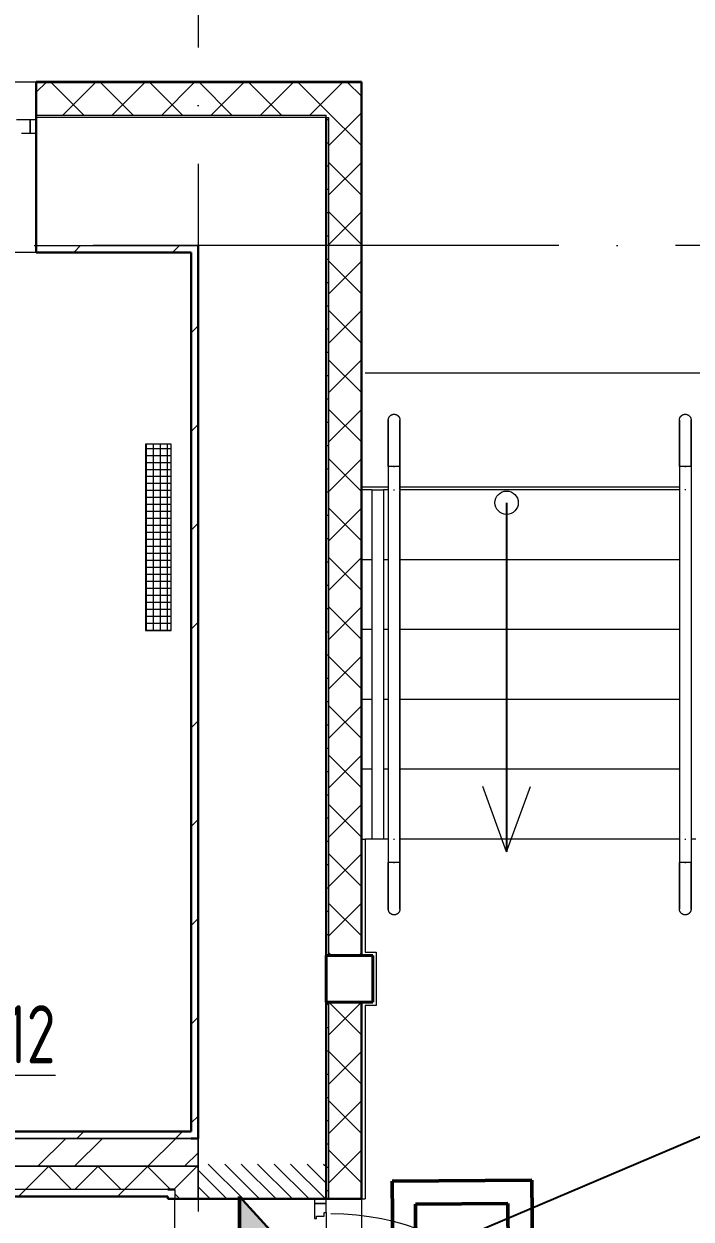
# Model space of a CAD drawing. Header units: millimetres. Extents: x -325553 to 627452, y -28539 to 738858.
# Drawn here: x -4863 to -1998, y 192933 to 198066 of the extents above; entities that cross this region are included whole.
import ezdxf

# ---------------------------------------------------------------- set-up
doc = ezdxf.new("R2010")
doc.units = ezdxf.units.MM
doc.set_wipeout_variables(frame=1)
for name, pattern in [('ADSK_Линия сетки', [25, 20, -2.5, 0, -2.5]), ('ADSK_Сверху', [450, 300, -150]), ('ADSK_Штриховая_ш2 п1_5', [4.5, 3, -1.5])]:
    doc.linetypes.add(name, pattern=pattern)
doc.layers.add('000_доп.МДУ', color=7, linetype='Continuous')
doc.layers.add('Узлы', color=7, linetype='Continuous')
for name, color, linetype, lineweight in [('_ Окна', 7, 'Continuous', 9), ('Аннотация', 7, 'Continuous', 18), ('Двери', 252, 'Continuous', 9), ('Лестницы', 252, 'Continuous', 9), ('Линии', 7, 'Continuous', 9), ('Марки помещений', 252, 'Continuous', 20), ('Несущие колонны', 252, 'Continuous', 18), ('Оборудование', 8, 'Continuous', 18), ('Ограждение', 252, 'Continuous', 9), ('Оси', 252, 'Continuous', 9), ('Перекрытие', 252, 'Continuous', 18), ('СКУД', 1, 'Continuous', 30), ('Стены внутренние', 7, 'Continuous', 18), ('Стены наружные', 7, 'Continuous', 18), ('Стены штриховка', 7, 'Continuous', 9)]:
    doc.layers.add(name, color=color, linetype=linetype, lineweight=lineweight)
doc.layers.add('Двери открывание', color=7, linetype='Continuous', lineweight=9, true_color=0xc0c0c0)
doc.styles.add('GOST Common_3', font='', dxfattribs={"height": 3.5})
doc.styles.get('GOST Common_3').set_extended_font_data('GOST 2.304 type A')

# ---------------------------------------------------------------- blocks, each defined once
blk = doc.blocks.new('1 этаж')
at = {"layer": 'Двери', "lineweight": 18, "true_color": 0x636466}
h = blk.add_hatch(dxfattribs=at)
h.set_pattern_fill('FP_2', color=251, angle=-90, style=0, pattern_type=2)
h.set_pattern_definition([(315, (-4580.8, 22276.27), (35.3553, 35.3553), [])])
h.paths.add_polyline_path([(-4855.8, 21391.3), (-4305.8, 21391.3), (-4305.8, 21541.3), (-4855.8, 21541.3)])
h.paths.add_polyline_path([(-4855.8, 22761.3), (-4305.8, 22761.3), (-4305.8, 22911.3), (-4855.8, 22911.3)])
at = {"layer": 'Оборудование', "lineweight": 9, "true_color": 0x636466}
h = blk.add_hatch(dxfattribs=at)
h.set_pattern_fill('FP_38', color=251, angle=90, style=0, pattern_type=2)
h.set_pattern_definition([(270, (-5026.697, 25602.598), (30, 3e-15), []), (2e-15, (-5026.697, 25602.598), (-8e-15, 30), [])])
h.paths.add_polyline_path([(-5058.1, 25202.6), (-4971.7, 25202.6), (-4971.7, 26002.6), (-5081.7, 26002.6), (-5081.7, 25202.6)])
at = {"layer": '_ Окна', "color": 251, "lineweight": 18, "true_color": 0x636466}
for p, q in [((-5575.8, 27396.3), (-5635.2, 27396.3)), ((-5575.8, 27338.3), (-5575.8, 27396.3)), ((-5613.8, 27338.3), (-5575.8, 27338.3))]:
    blk.add_line(p, q, dxfattribs=at)
at = {"layer": '_ Окна', "color": 251, "true_color": 0x636466}
for p, q in [((-5550.8, 27396.3), (-5575.8, 27396.3)), ((-5575.8, 27396.3), (-5575.8, 27338.3)), ((-5575.8, 27338.3), (-5550.8, 27338.3))]:
    blk.add_line(p, q, dxfattribs=at)
at = {"layer": 'Аннотация', "color": 251, "lineweight": 20, "true_color": 0x636466}
for q in [(-3633.4, 24533.2), (-3428.2, 24533.2)]:
    blk.add_line((-3530.8, 24251.3), q, dxfattribs=at)
blk.add_circle((-3530.8, 25751.3), 50, dxfattribs=at)
at = {"layer": 'Двери', "color": 251, "linetype": 'ADSK_Штриховая_ш2 п1_5', "true_color": 0x636466}
for p, q in [((-4855.8, 22911.3), (-4855.8, 22761.3)), ((-4305.8, 22761.3), (-4305.8, 22911.3)), ((-4855.8, 22761.3), (-4305.8, 22761.3))]:
    blk.add_line(p, q, dxfattribs=at)
at = {"layer": 'Двери', "color": 251, "true_color": 0x636466}
for p, q in [((-4305.8, 22761.3), (-4355.8, 22761.3)), ((-4355.8, 22761.3), (-4355.8, 22741.3)), ((-4355.8, 22741.3), (-4305.8, 22741.3)), ((-4305.8, 22741.3), (-4355.8, 22741.3)), ((-4355.8, 22741.3), (-4355.8, 22677.3)), ((-4305.8, 22741.3), (-4305.8, 22761.3)), ((-4305.8, 22702.3), (-4305.8, 22741.3)), ((-4314.8, 22687.3), (-4314.8, 22702.3)), ((-4314.8, 22702.3), (-4305.8, 22702.3)), ((-4355.8, 22677.3), (-4346.8, 22677.3)), ((-4346.8, 22677.3), (-4346.8, 22687.3)), ((-4346.8, 22687.3), (-4314.8, 22687.3))]:
    blk.add_line(p, q, dxfattribs=at)
at = {"layer": 'Двери открывание', "color": 251, "true_color": 0x636466}
blk.add_arc((-4285.8, 21605.3), 1092, 1.0494, 90, dxfattribs=at)
at = {"layer": 'Лестницы', "color": 251, "true_color": 0x636466}
for p, q in [((-4108.8, 25506.3), (-4153.8, 25506.3)), ((-4108.8, 25506.3), (-4153.8, 25506.3)), ((-4038.8, 25506.3), (-4058.8, 25506.3)), ((-4038.8, 25506.3), (-4058.8, 25506.3)), ((-2788.8, 25506.3), (-3988.8, 25506.3)), ((-2788.8, 25506.3), (-3988.8, 25506.3)), ((-4108.8, 25206.3), (-4153.8, 25206.3)), ((-4108.8, 25206.3), (-4153.8, 25206.3)), ((-4038.8, 25206.3), (-4058.8, 25206.3)), ((-4038.8, 25206.3), (-4058.8, 25206.3)), ((-2788.8, 25206.3), (-3988.8, 25206.3)), ((-2788.8, 25206.3), (-3988.8, 25206.3)), ((-4108.8, 24906.3), (-4153.8, 24906.3)), ((-4108.8, 24906.3), (-4153.8, 24906.3)), ((-4038.8, 24906.3), (-4058.8, 24906.3)), ((-4038.8, 24906.3), (-4058.8, 24906.3)), ((-2788.8, 24906.3), (-3988.8, 24906.3)), ((-2788.8, 24906.3), (-3988.8, 24906.3)), ((-4108.8, 24606.3), (-4153.8, 24606.3)), ((-4108.8, 24606.3), (-4153.8, 24606.3)), ((-4038.8, 24606.3), (-4058.8, 24606.3)), ((-4038.8, 24606.3), (-4058.8, 24606.3)), ((-2788.8, 24606.3), (-3988.8, 24606.3)), ((-2788.8, 24606.3), (-3988.8, 24606.3)), ((-4108.8, 24306.3), (-4138.8, 24306.3)), ((-4038.8, 24306.3), (-4058.8, 24306.3)), ((-2788.8, 24306.3), (-3988.8, 24306.3))]:
    blk.add_line(p, q, dxfattribs=at)
at = {"layer": 'Линии', "color": 251, "linetype": 'ADSK_Сверху', "ltscale": 100, "true_color": 0x636466}
blk.add_line((-2273.8, 26307), (-4138.8, 26307), dxfattribs=at)
at = {"layer": 'Несущие колонны', "color": 251, "lineweight": 40, "true_color": 0x636466}
for p, q in [((-4105.8, 23806.3), (-4305.8, 23806.3)), ((-4305.8, 23806.3), (-4305.8, 23606.3)), ((-4305.8, 23806.3), (-4105.8, 23806.3)), ((-4305.8, 23606.3), (-4305.8, 23806.3)), ((-4105.8, 23606.3), (-4105.8, 23806.3)), ((-4105.8, 23806.3), (-4105.8, 23606.3)), ((-4305.8, 23606.3), (-4105.8, 23606.3)), ((-4105.8, 23606.3), (-4305.8, 23606.3))]:
    blk.add_line(p, q, dxfattribs=at)
at = {"layer": 'Оборудование', "color": 251, "true_color": 0x636466}
for p, q in [((-5081.7, 26002.6), (-5081.7, 25202.6)), ((-4971.7, 26002.6), (-5081.7, 26002.6)), ((-4971.7, 25202.6), (-4971.7, 26002.6)), ((-5081.7, 25202.6), (-4971.7, 25202.6))]:
    blk.add_line(p, q, dxfattribs=at)
at = {"layer": 'Ограждение', "color": 251, "true_color": 0x636466}
for p, q in [((-4038.8, 25906.3), (-4038.8, 25805.7)), ((-3988.8, 25906.3), (-4038.8, 25906.3)), ((-4038.8, 25906.3), (-4038.8, 25806.3)), ((-4011.5, 25906.3), (-4016.1, 25906.3)), ((-4016.1, 25906.3), (-4013.8, 25906.3)), ((-4013.8, 25906.3), (-4011.5, 25906.3)), ((-3988.8, 25805.7), (-3988.8, 25906.3)), ((-3988.8, 25906.3), (-3988.8, 25806.3)), ((-2788.8, 25906.3), (-2788.8, 25805.7)), ((-2738.8, 25906.3), (-2788.8, 25906.3)), ((-2788.8, 25906.3), (-2788.8, 25806.3)), ((-2761.5, 25906.3), (-2766.1, 25906.3)), ((-2766.1, 25906.3), (-2763.8, 25906.3)), ((-2763.8, 25906.3), (-2761.5, 25906.3)), ((-2738.8, 25906.3), (-2738.8, 25806.3)), ((-4108.8, 25806.3), (-4058.8, 25806.3)), ((-4108.8, 25806.3), (-4108.8, 24306.3)), ((-4058.8, 25806.3), (-4058.8, 24306.3)), ((-4038.8, 25806.3), (-4038.8, 24306.3)), ((-4038.8, 25800.4), (-4038.8, 24300.4)), ((-3988.8, 25806.3), (-3988.8, 24306.3)), ((-3988.8, 24300.4), (-3988.8, 25800.4)), ((-2788.8, 25806.3), (-2788.8, 24306.3)), ((-2788.8, 25800.4), (-2788.8, 24300.4)), ((-2738.8, 25806.3), (-2738.8, 24306.3)), ((-4058.8, 24306.3), (-4108.8, 24306.3)), ((-4038.8, 24306.3), (-4038.8, 24206.3)), ((-4038.8, 24300.4), (-4038.8, 24206.3)), ((-3988.8, 24306.3), (-3988.8, 24206.3)), ((-3988.8, 24206.3), (-3988.8, 24300.4)), ((-2788.8, 24306.3), (-2788.8, 24206.3)), ((-2788.8, 24300.4), (-2788.8, 24206.3)), ((-2738.8, 24306.3), (-2738.8, 24206.3)), ((-3988.8, 24206.3), (-4038.8, 24206.3)), ((-4016.1, 24206.3), (-4011.5, 24206.3)), ((-4013.8, 24206.3), (-4016.1, 24206.3)), ((-4011.5, 24206.3), (-4013.8, 24206.3)), ((-2738.8, 24206.3), (-2788.8, 24206.3)), ((-2766.1, 24206.3), (-2761.5, 24206.3)), ((-2763.8, 24206.3), (-2766.1, 24206.3)), ((-2761.5, 24206.3), (-2763.8, 24206.3))]:
    blk.add_line(p, q, dxfattribs=at)
at = {"layer": 'Ограждение', "color": 251, "true_color": 0x636466, "flags": 128}
for points in [[(-4038.8, 26106.3), (-4038.8, 26107.3), (-4038.7, 26108.3), (-4038.6, 26109.3), (-4038.5, 26110.3), (-4038.3, 26111.2), (-4038.1, 26112.2), (-4037.8, 26113.2), (-4037.5, 26114.1), (-4037.2, 26115.1), (-4036.8, 26116), (-4036.4, 26116.9), (-4036, 26117.8), (-4035.5, 26118.7), (-4035, 26119.5), (-4034.4, 26120.4), (-4033.9, 26121.2), (-4033.2, 26122), (-4032.6, 26122.8), (-4031.9, 26123.5), (-4031.2, 26124.2), (-4030.5, 26124.9), (-4029.7, 26125.5), (-4028.9, 26126.2), (-4028.1, 26126.7), (-4027.3, 26127.3), (-4026.5, 26127.8), (-4025.6, 26128.3), (-4024.7, 26128.8), (-4023.8, 26129.2), (-4022.9, 26129.6), (-4021.9, 26129.9), (-4021, 26130.2), (-4020, 26130.5), (-4019, 26130.7), (-4018.1, 26130.9), (-4017.1, 26131.1), (-4016.1, 26131.2), (-4015.1, 26131.2), (-4014.1, 26131.3), (-4013.8, 26131.3)], [(-4013.8, 26131.3), (-4012.8, 26131.2), (-4011.8, 26131.2), (-4010.8, 26131.1), (-4009.8, 26130.9), (-4008.8, 26130.8), (-4007.9, 26130.6), (-4006.9, 26130.3), (-4005.9, 26130), (-4005, 26129.7), (-4004.1, 26129.3), (-4003.2, 26128.9), (-4002.3, 26128.4), (-4001.4, 26128), (-4000.5, 26127.5), (-3999.7, 26126.9), (-3998.9, 26126.3), (-3998.1, 26125.7), (-3997.3, 26125.1), (-3996.6, 26124.4), (-3995.9, 26123.7), (-3995.2, 26123), (-3994.5, 26122.2), (-3993.9, 26121.4), (-3993.3, 26120.6), (-3992.8, 26119.8), (-3992.2, 26118.9), (-3991.8, 26118.1), (-3991.3, 26117.2), (-3990.9, 26116.3), (-3990.5, 26115.3), (-3990.2, 26114.4), (-3989.9, 26113.4), (-3989.6, 26112.5), (-3989.4, 26111.5), (-3989.2, 26110.5), (-3989, 26109.5), (-3988.9, 26108.5), (-3988.8, 26107.5), (-3988.8, 26106.5), (-3988.8, 26106.3)], [(-2788.8, 26106.3), (-2788.8, 26107.3), (-2788.7, 26108.3), (-2788.6, 26109.3), (-2788.5, 26110.3), (-2788.3, 26111.2), (-2788.1, 26112.2), (-2787.8, 26113.2), (-2787.5, 26114.1), (-2787.2, 26115.1), (-2786.8, 26116), (-2786.4, 26116.9), (-2786, 26117.8), (-2785.5, 26118.7), (-2785, 26119.5), (-2784.4, 26120.4), (-2783.9, 26121.2), (-2783.2, 26122), (-2782.6, 26122.8), (-2781.9, 26123.5), (-2781.2, 26124.2), (-2780.5, 26124.9), (-2779.7, 26125.5), (-2778.9, 26126.2), (-2778.1, 26126.7), (-2777.3, 26127.3), (-2776.5, 26127.8), (-2775.6, 26128.3), (-2774.7, 26128.8), (-2773.8, 26129.2), (-2772.9, 26129.6), (-2771.9, 26129.9), (-2771, 26130.2), (-2770, 26130.5), (-2769, 26130.7), (-2768.1, 26130.9), (-2767.1, 26131.1), (-2766.1, 26131.2), (-2765.1, 26131.2), (-2764.1, 26131.3), (-2763.8, 26131.3)], [(-2763.8, 26131.3), (-2762.8, 26131.2), (-2761.8, 26131.2), (-2760.8, 26131.1), (-2759.8, 26130.9), (-2758.8, 26130.8), (-2757.9, 26130.6), (-2756.9, 26130.3), (-2755.9, 26130), (-2755, 26129.7), (-2754.1, 26129.3), (-2753.2, 26128.9), (-2752.3, 26128.4), (-2751.4, 26128), (-2750.5, 26127.5), (-2749.7, 26126.9), (-2748.9, 26126.3), (-2748.1, 26125.7), (-2747.3, 26125.1), (-2746.6, 26124.4), (-2745.9, 26123.7), (-2745.2, 26123), (-2744.5, 26122.2), (-2743.9, 26121.4), (-2743.3, 26120.6), (-2742.8, 26119.8), (-2742.2, 26118.9), (-2741.8, 26118.1), (-2741.3, 26117.2), (-2740.9, 26116.3), (-2740.5, 26115.3), (-2740.2, 26114.4), (-2739.9, 26113.4), (-2739.6, 26112.5), (-2739.4, 26111.5), (-2739.2, 26110.5), (-2739, 26109.5), (-2738.9, 26108.5), (-2738.8, 26107.5), (-2738.8, 26106.5), (-2738.8, 26106.3)], [(-4038.8, 25906.3), (-4038.8, 25914.3), (-4038.8, 25922.3), (-4038.8, 25930.2), (-4038.8, 25938.1), (-4038.8, 25946), (-4038.8, 25953.8), (-4038.8, 25961.5), (-4038.8, 25969.2), (-4038.8, 25976.7), (-4038.8, 25984.2), (-4038.8, 25991.5), (-4038.8, 25998.6), (-4038.8, 26005.6), (-4038.8, 26012.5), (-4038.8, 26019.2), (-4038.8, 26025.7), (-4038.8, 26032), (-4038.8, 26038.1), (-4038.8, 26044.1), (-4038.8, 26049.7), (-4038.8, 26055.2), (-4038.8, 26060.4), (-4038.8, 26065.4), (-4038.8, 26070.1), (-4038.8, 26074.6), (-4038.8, 26078.7), (-4038.8, 26082.7), (-4038.8, 26086.3), (-4038.8, 26089.6), (-4038.8, 26092.7), (-4038.8, 26095.4), (-4038.8, 26097.9), (-4038.8, 26100), (-4038.8, 26101.8), (-4038.8, 26103.4), (-4038.8, 26104.6), (-4038.8, 26105.4), (-4038.8, 26106), (-4038.8, 26106.3), (-4038.8, 26106.3)], [(-4038.8, 26106.3), (-4038.8, 26106.1), (-4038.8, 26105.6), (-4038.8, 26104.8), (-4038.8, 26103.7), (-4038.8, 26102.3), (-4038.8, 26100.5), (-4038.8, 26098.5), (-4038.8, 26096.1), (-4038.8, 26093.4), (-4038.8, 26090.5), (-4038.8, 26087.2), (-4038.8, 26083.7), (-4038.8, 26079.8), (-4038.8, 26075.7), (-4038.8, 26071.3), (-4038.8, 26066.7), (-4038.8, 26061.8), (-4038.8, 26056.6), (-4038.8, 26051.2), (-4038.8, 26045.6), (-4038.8, 26039.8), (-4038.8, 26033.7), (-4038.8, 26027.4), (-4038.8, 26021), (-4038.8, 26014.3), (-4038.8, 26007.5), (-4038.8, 26000.5), (-4038.8, 25993.4), (-4038.8, 25986.1), (-4038.8, 25978.7), (-4038.8, 25971.2), (-4038.8, 25963.6), (-4038.8, 25955.9), (-4038.8, 25948.1), (-4038.8, 25940.3), (-4038.8, 25932.4), (-4038.8, 25924.4), (-4038.8, 25916.4), (-4038.8, 25908.4), (-4038.8, 25906.3)], [(-3988.8, 25906.3), (-3988.8, 25914.3), (-3988.8, 25922.3), (-3988.8, 25930.2), (-3988.8, 25938.1), (-3988.8, 25946), (-3988.8, 25953.8), (-3988.8, 25961.5), (-3988.8, 25969.2), (-3988.8, 25976.7), (-3988.8, 25984.2), (-3988.8, 25991.5), (-3988.8, 25998.6), (-3988.8, 26005.6), (-3988.8, 26012.5), (-3988.8, 26019.2), (-3988.8, 26025.7), (-3988.8, 26032), (-3988.8, 26038.1), (-3988.8, 26044.1), (-3988.8, 26049.7), (-3988.8, 26055.2), (-3988.8, 26060.4), (-3988.8, 26065.4), (-3988.8, 26070.1), (-3988.8, 26074.6), (-3988.8, 26078.7), (-3988.8, 26082.7), (-3988.8, 26086.3), (-3988.8, 26089.6), (-3988.8, 26092.7), (-3988.8, 26095.4), (-3988.8, 26097.9), (-3988.8, 26100), (-3988.8, 26101.8), (-3988.8, 26103.4), (-3988.8, 26104.6), (-3988.8, 26105.4), (-3988.8, 26106), (-3988.8, 26106.3), (-3988.8, 26106.3)], [(-3988.8, 26106.3), (-3988.8, 26106.1), (-3988.8, 26105.6), (-3988.8, 26104.8), (-3988.8, 26103.7), (-3988.8, 26102.3), (-3988.8, 26100.5), (-3988.8, 26098.5), (-3988.8, 26096.1), (-3988.8, 26093.4), (-3988.8, 26090.5), (-3988.8, 26087.2), (-3988.8, 26083.7), (-3988.8, 26079.8), (-3988.8, 26075.7), (-3988.8, 26071.3), (-3988.8, 26066.7), (-3988.8, 26061.8), (-3988.8, 26056.6), (-3988.8, 26051.2), (-3988.8, 26045.6), (-3988.8, 26039.8), (-3988.8, 26033.7), (-3988.8, 26027.4), (-3988.8, 26021), (-3988.8, 26014.3), (-3988.8, 26007.5), (-3988.8, 26000.5), (-3988.8, 25993.4), (-3988.8, 25986.1), (-3988.8, 25978.7), (-3988.8, 25971.2), (-3988.8, 25963.6), (-3988.8, 25955.9), (-3988.8, 25948.1), (-3988.8, 25940.3), (-3988.8, 25932.4), (-3988.8, 25924.4), (-3988.8, 25916.4), (-3988.8, 25908.4), (-3988.8, 25906.3)], [(-2788.8, 25906.3), (-2788.8, 25914.3), (-2788.8, 25922.3), (-2788.8, 25930.2), (-2788.8, 25938.1), (-2788.8, 25946), (-2788.8, 25953.8), (-2788.8, 25961.5), (-2788.8, 25969.2), (-2788.8, 25976.7), (-2788.8, 25984.2), (-2788.8, 25991.5), (-2788.8, 25998.6), (-2788.8, 26005.6), (-2788.8, 26012.5), (-2788.8, 26019.2), (-2788.8, 26025.7), (-2788.8, 26032), (-2788.8, 26038.1), (-2788.8, 26044.1), (-2788.8, 26049.7), (-2788.8, 26055.2), (-2788.8, 26060.4), (-2788.8, 26065.4), (-2788.8, 26070.1), (-2788.8, 26074.6), (-2788.8, 26078.7), (-2788.8, 26082.7), (-2788.8, 26086.3), (-2788.8, 26089.6), (-2788.8, 26092.7), (-2788.8, 26095.4), (-2788.8, 26097.9), (-2788.8, 26100), (-2788.8, 26101.8), (-2788.8, 26103.4), (-2788.8, 26104.6), (-2788.8, 26105.4), (-2788.8, 26106), (-2788.8, 26106.3), (-2788.8, 26106.3)], [(-2788.8, 26106.3), (-2788.8, 26106.1), (-2788.8, 26105.6), (-2788.8, 26104.8), (-2788.8, 26103.7), (-2788.8, 26102.3), (-2788.8, 26100.5), (-2788.8, 26098.5), (-2788.8, 26096.1), (-2788.8, 26093.4), (-2788.8, 26090.5), (-2788.8, 26087.2), (-2788.8, 26083.7), (-2788.8, 26079.8), (-2788.8, 26075.7), (-2788.8, 26071.3), (-2788.8, 26066.7), (-2788.8, 26061.8), (-2788.8, 26056.6), (-2788.8, 26051.2), (-2788.8, 26045.6), (-2788.8, 26039.8), (-2788.8, 26033.7), (-2788.8, 26027.4), (-2788.8, 26021), (-2788.8, 26014.3), (-2788.8, 26007.5), (-2788.8, 26000.5), (-2788.8, 25993.4), (-2788.8, 25986.1), (-2788.8, 25978.7), (-2788.8, 25971.2), (-2788.8, 25963.6), (-2788.8, 25955.9), (-2788.8, 25948.1), (-2788.8, 25940.3), (-2788.8, 25932.4), (-2788.8, 25924.4), (-2788.8, 25916.4), (-2788.8, 25908.4), (-2788.8, 25906.3)], [(-2738.8, 25906.3), (-2738.8, 25914.3), (-2738.8, 25922.3), (-2738.8, 25930.2), (-2738.8, 25938.1), (-2738.8, 25946), (-2738.8, 25953.8), (-2738.8, 25961.5), (-2738.8, 25969.2), (-2738.8, 25976.7), (-2738.8, 25984.2), (-2738.8, 25991.5), (-2738.8, 25998.6), (-2738.8, 26005.6), (-2738.8, 26012.5), (-2738.8, 26019.2), (-2738.8, 26025.7), (-2738.8, 26032), (-2738.8, 26038.1), (-2738.8, 26044.1), (-2738.8, 26049.7), (-2738.8, 26055.2), (-2738.8, 26060.4), (-2738.8, 26065.4), (-2738.8, 26070.1), (-2738.8, 26074.6), (-2738.8, 26078.7), (-2738.8, 26082.7), (-2738.8, 26086.3), (-2738.8, 26089.6), (-2738.8, 26092.7), (-2738.8, 26095.4), (-2738.8, 26097.9), (-2738.8, 26100), (-2738.8, 26101.8), (-2738.8, 26103.4), (-2738.8, 26104.6), (-2738.8, 26105.4), (-2738.8, 26106), (-2738.8, 26106.3), (-2738.8, 26106.3)], [(-2738.8, 26106.3), (-2738.8, 26106.1), (-2738.8, 26105.6), (-2738.8, 26104.8), (-2738.8, 26103.7), (-2738.8, 26102.3), (-2738.8, 26100.5), (-2738.8, 26098.5), (-2738.8, 26096.1), (-2738.8, 26093.4), (-2738.8, 26090.5), (-2738.8, 26087.2), (-2738.8, 26083.7), (-2738.8, 26079.8), (-2738.8, 26075.7), (-2738.8, 26071.3), (-2738.8, 26066.7), (-2738.8, 26061.8), (-2738.8, 26056.6), (-2738.8, 26051.2), (-2738.8, 26045.6), (-2738.8, 26039.8), (-2738.8, 26033.7), (-2738.8, 26027.4), (-2738.8, 26021), (-2738.8, 26014.3), (-2738.8, 26007.5), (-2738.8, 26000.5), (-2738.8, 25993.4), (-2738.8, 25986.1), (-2738.8, 25978.7), (-2738.8, 25971.2), (-2738.8, 25963.6), (-2738.8, 25955.9), (-2738.8, 25948.1), (-2738.8, 25940.3), (-2738.8, 25932.4), (-2738.8, 25924.4), (-2738.8, 25916.4), (-2738.8, 25908.4), (-2738.8, 25906.3)], [(-4038.8, 24206.3), (-4038.8, 24198.3), (-4038.8, 24190.3), (-4038.8, 24182.3), (-4038.8, 24174.4), (-4038.8, 24166.5), (-4038.8, 24158.7), (-4038.8, 24151), (-4038.8, 24143.4), (-4038.8, 24135.8), (-4038.8, 24128.4), (-4038.8, 24121.1), (-4038.8, 24113.9), (-4038.8, 24106.9), (-4038.8, 24100), (-4038.8, 24093.3), (-4038.8, 24086.8), (-4038.8, 24080.5), (-4038.8, 24074.4), (-4038.8, 24068.5), (-4038.8, 24062.8), (-4038.8, 24057.3), (-4038.8, 24052.1), (-4038.8, 24047.1), (-4038.8, 24042.4), (-4038.8, 24038), (-4038.8, 24033.8), (-4038.8, 24029.9), (-4038.8, 24026.2), (-4038.8, 24022.9), (-4038.8, 24019.9), (-4038.8, 24017.1), (-4038.8, 24014.7), (-4038.8, 24012.5), (-4038.8, 24010.7), (-4038.8, 24009.2), (-4038.8, 24008), (-4038.8, 24007.1), (-4038.8, 24006.5), (-4038.8, 24006.3), (-4038.8, 24006.3)], [(-4038.8, 24006.3), (-4038.8, 24006.4), (-4038.8, 24006.9), (-4038.8, 24007.7), (-4038.8, 24008.8), (-4038.8, 24010.3), (-4038.8, 24012), (-4038.8, 24014.1), (-4038.8, 24016.4), (-4038.8, 24019.1), (-4038.8, 24022.1), (-4038.8, 24025.3), (-4038.8, 24028.9), (-4038.8, 24032.7), (-4038.8, 24036.8), (-4038.8, 24041.2), (-4038.8, 24045.8), (-4038.8, 24050.8), (-4038.8, 24055.9), (-4038.8, 24061.3), (-4038.8, 24066.9), (-4038.8, 24072.8), (-4038.8, 24078.8), (-4038.8, 24085.1), (-4038.8, 24091.6), (-4038.8, 24098.2), (-4038.8, 24105), (-4038.8, 24112), (-4038.8, 24119.1), (-4038.8, 24126.4), (-4038.8, 24133.8), (-4038.8, 24141.3), (-4038.8, 24148.9), (-4038.8, 24156.6), (-4038.8, 24164.4), (-4038.8, 24172.3), (-4038.8, 24180.2), (-4038.8, 24188.1), (-4038.8, 24196.1), (-4038.8, 24204.1), (-4038.8, 24206.3)], [(-3988.8, 24206.3), (-3988.8, 24198.3), (-3988.8, 24190.3), (-3988.8, 24182.3), (-3988.8, 24174.4), (-3988.8, 24166.5), (-3988.8, 24158.7), (-3988.8, 24151), (-3988.8, 24143.4), (-3988.8, 24135.8), (-3988.8, 24128.4), (-3988.8, 24121.1), (-3988.8, 24113.9), (-3988.8, 24106.9), (-3988.8, 24100), (-3988.8, 24093.3), (-3988.8, 24086.8), (-3988.8, 24080.5), (-3988.8, 24074.4), (-3988.8, 24068.5), (-3988.8, 24062.8), (-3988.8, 24057.3), (-3988.8, 24052.1), (-3988.8, 24047.1), (-3988.8, 24042.4), (-3988.8, 24038), (-3988.8, 24033.8), (-3988.8, 24029.9), (-3988.8, 24026.2), (-3988.8, 24022.9), (-3988.8, 24019.9), (-3988.8, 24017.1), (-3988.8, 24014.7), (-3988.8, 24012.5), (-3988.8, 24010.7), (-3988.8, 24009.2), (-3988.8, 24008), (-3988.8, 24007.1), (-3988.8, 24006.5), (-3988.8, 24006.3), (-3988.8, 24006.3)], [(-3988.8, 24006.3), (-3988.8, 24006.4), (-3988.8, 24006.9), (-3988.8, 24007.7), (-3988.8, 24008.8), (-3988.8, 24010.3), (-3988.8, 24012), (-3988.8, 24014.1), (-3988.8, 24016.4), (-3988.8, 24019.1), (-3988.8, 24022.1), (-3988.8, 24025.3), (-3988.8, 24028.9), (-3988.8, 24032.7), (-3988.8, 24036.8), (-3988.8, 24041.2), (-3988.8, 24045.8), (-3988.8, 24050.8), (-3988.8, 24055.9), (-3988.8, 24061.3), (-3988.8, 24066.9), (-3988.8, 24072.8), (-3988.8, 24078.8), (-3988.8, 24085.1), (-3988.8, 24091.6), (-3988.8, 24098.2), (-3988.8, 24105), (-3988.8, 24112), (-3988.8, 24119.1), (-3988.8, 24126.4), (-3988.8, 24133.8), (-3988.8, 24141.3), (-3988.8, 24148.9), (-3988.8, 24156.6), (-3988.8, 24164.4), (-3988.8, 24172.3), (-3988.8, 24180.2), (-3988.8, 24188.1), (-3988.8, 24196.1), (-3988.8, 24204.1), (-3988.8, 24206.3)], [(-2788.8, 24206.3), (-2788.8, 24198.3), (-2788.8, 24190.3), (-2788.8, 24182.3), (-2788.8, 24174.4), (-2788.8, 24166.5), (-2788.8, 24158.7), (-2788.8, 24151), (-2788.8, 24143.4), (-2788.8, 24135.8), (-2788.8, 24128.4), (-2788.8, 24121.1), (-2788.8, 24113.9), (-2788.8, 24106.9), (-2788.8, 24100), (-2788.8, 24093.3), (-2788.8, 24086.8), (-2788.8, 24080.5), (-2788.8, 24074.4), (-2788.8, 24068.5), (-2788.8, 24062.8), (-2788.8, 24057.3), (-2788.8, 24052.1), (-2788.8, 24047.1), (-2788.8, 24042.4), (-2788.8, 24038), (-2788.8, 24033.8), (-2788.8, 24029.9), (-2788.8, 24026.2), (-2788.8, 24022.9), (-2788.8, 24019.9), (-2788.8, 24017.1), (-2788.8, 24014.7), (-2788.8, 24012.5), (-2788.8, 24010.7), (-2788.8, 24009.2), (-2788.8, 24008), (-2788.8, 24007.1), (-2788.8, 24006.5), (-2788.8, 24006.3), (-2788.8, 24006.3)], [(-2788.8, 24006.3), (-2788.8, 24006.4), (-2788.8, 24006.9), (-2788.8, 24007.7), (-2788.8, 24008.8), (-2788.8, 24010.3), (-2788.8, 24012), (-2788.8, 24014.1), (-2788.8, 24016.4), (-2788.8, 24019.1), (-2788.8, 24022.1), (-2788.8, 24025.3), (-2788.8, 24028.9), (-2788.8, 24032.7), (-2788.8, 24036.8), (-2788.8, 24041.2), (-2788.8, 24045.8), (-2788.8, 24050.8), (-2788.8, 24055.9), (-2788.8, 24061.3), (-2788.8, 24066.9), (-2788.8, 24072.8), (-2788.8, 24078.8), (-2788.8, 24085.1), (-2788.8, 24091.6), (-2788.8, 24098.2), (-2788.8, 24105), (-2788.8, 24112), (-2788.8, 24119.1), (-2788.8, 24126.4), (-2788.8, 24133.8), (-2788.8, 24141.3), (-2788.8, 24148.9), (-2788.8, 24156.6), (-2788.8, 24164.4), (-2788.8, 24172.3), (-2788.8, 24180.2), (-2788.8, 24188.1), (-2788.8, 24196.1), (-2788.8, 24204.1), (-2788.8, 24206.3)], [(-2738.8, 24206.3), (-2738.8, 24198.3), (-2738.8, 24190.3), (-2738.8, 24182.3), (-2738.8, 24174.4), (-2738.8, 24166.5), (-2738.8, 24158.7), (-2738.8, 24151), (-2738.8, 24143.4), (-2738.8, 24135.8), (-2738.8, 24128.4), (-2738.8, 24121.1), (-2738.8, 24113.9), (-2738.8, 24106.9), (-2738.8, 24100), (-2738.8, 24093.3), (-2738.8, 24086.8), (-2738.8, 24080.5), (-2738.8, 24074.4), (-2738.8, 24068.5), (-2738.8, 24062.8), (-2738.8, 24057.3), (-2738.8, 24052.1), (-2738.8, 24047.1), (-2738.8, 24042.4), (-2738.8, 24038), (-2738.8, 24033.8), (-2738.8, 24029.9), (-2738.8, 24026.2), (-2738.8, 24022.9), (-2738.8, 24019.9), (-2738.8, 24017.1), (-2738.8, 24014.7), (-2738.8, 24012.5), (-2738.8, 24010.7), (-2738.8, 24009.2), (-2738.8, 24008), (-2738.8, 24007.1), (-2738.8, 24006.5), (-2738.8, 24006.3), (-2738.8, 24006.3)], [(-2738.8, 24006.3), (-2738.8, 24006.4), (-2738.8, 24006.9), (-2738.8, 24007.7), (-2738.8, 24008.8), (-2738.8, 24010.3), (-2738.8, 24012), (-2738.8, 24014.1), (-2738.8, 24016.4), (-2738.8, 24019.1), (-2738.8, 24022.1), (-2738.8, 24025.3), (-2738.8, 24028.9), (-2738.8, 24032.7), (-2738.8, 24036.8), (-2738.8, 24041.2), (-2738.8, 24045.8), (-2738.8, 24050.8), (-2738.8, 24055.9), (-2738.8, 24061.3), (-2738.8, 24066.9), (-2738.8, 24072.8), (-2738.8, 24078.8), (-2738.8, 24085.1), (-2738.8, 24091.6), (-2738.8, 24098.2), (-2738.8, 24105), (-2738.8, 24112), (-2738.8, 24119.1), (-2738.8, 24126.4), (-2738.8, 24133.8), (-2738.8, 24141.3), (-2738.8, 24148.9), (-2738.8, 24156.6), (-2738.8, 24164.4), (-2738.8, 24172.3), (-2738.8, 24180.2), (-2738.8, 24188.1), (-2738.8, 24196.1), (-2738.8, 24204.1), (-2738.8, 24206.3)], [(-4013.8, 23981.3), (-4014.8, 23981.3), (-4015.8, 23981.3), (-4016.8, 23981.4), (-4017.8, 23981.6), (-4018.8, 23981.8), (-4019.7, 23982), (-4020.7, 23982.2), (-4021.7, 23982.5), (-4022.6, 23982.9), (-4023.5, 23983.2), (-4024.5, 23983.7), (-4025.3, 23984.1), (-4026.2, 23984.6), (-4027.1, 23985.1), (-4027.9, 23985.6), (-4028.7, 23986.2), (-4029.5, 23986.8), (-4030.3, 23987.5), (-4031, 23988.1), (-4031.7, 23988.9), (-4032.4, 23989.6), (-4033.1, 23990.3), (-4033.7, 23991.1), (-4034.3, 23991.9), (-4034.8, 23992.8), (-4035.4, 23993.6), (-4035.9, 23994.5), (-4036.3, 23995.4), (-4036.7, 23996.3), (-4037.1, 23997.2), (-4037.4, 23998.1), (-4037.8, 23999.1), (-4038, 24000.1), (-4038.2, 24001), (-4038.4, 24002), (-4038.6, 24003), (-4038.7, 24004), (-4038.8, 24005), (-4038.8, 24006), (-4038.8, 24006.3)], [(-3988.8, 24006.3), (-3988.8, 24005.3), (-3988.9, 24004.3), (-3989, 24003.3), (-3989.1, 24002.3), (-3989.3, 24001.3), (-3989.5, 24000.3), (-3989.8, 23999.4), (-3990.1, 23998.4), (-3990.4, 23997.5), (-3990.8, 23996.5), (-3991.2, 23995.6), (-3991.6, 23994.7), (-3992.1, 23993.8), (-3992.6, 23993), (-3993.2, 23992.2), (-3993.7, 23991.3), (-3994.4, 23990.5), (-3995, 23989.8), (-3995.7, 23989), (-3996.4, 23988.3), (-3997.1, 23987.7), (-3997.9, 23987), (-3998.7, 23986.4), (-3999.5, 23985.8), (-4000.3, 23985.2), (-4001.1, 23984.7), (-4002, 23984.2), (-4002.9, 23983.8), (-4003.8, 23983.3), (-4004.7, 23983), (-4005.7, 23982.6), (-4006.6, 23982.3), (-4007.6, 23982.1), (-4008.6, 23981.8), (-4009.6, 23981.6), (-4010.5, 23981.5), (-4011.5, 23981.4), (-4012.5, 23981.3), (-4013.5, 23981.3), (-4013.8, 23981.3)], [(-2763.8, 23981.3), (-2764.8, 23981.3), (-2765.8, 23981.3), (-2766.8, 23981.4), (-2767.8, 23981.6), (-2768.8, 23981.8), (-2769.7, 23982), (-2770.7, 23982.2), (-2771.7, 23982.5), (-2772.6, 23982.9), (-2773.5, 23983.2), (-2774.5, 23983.7), (-2775.3, 23984.1), (-2776.2, 23984.6), (-2777.1, 23985.1), (-2777.9, 23985.6), (-2778.7, 23986.2), (-2779.5, 23986.8), (-2780.3, 23987.5), (-2781, 23988.1), (-2781.7, 23988.9), (-2782.4, 23989.6), (-2783.1, 23990.3), (-2783.7, 23991.1), (-2784.3, 23991.9), (-2784.8, 23992.8), (-2785.4, 23993.6), (-2785.9, 23994.5), (-2786.3, 23995.4), (-2786.7, 23996.3), (-2787.1, 23997.2), (-2787.4, 23998.1), (-2787.8, 23999.1), (-2788, 24000.1), (-2788.2, 24001), (-2788.4, 24002), (-2788.6, 24003), (-2788.7, 24004), (-2788.8, 24005), (-2788.8, 24006), (-2788.8, 24006.3)], [(-2738.8, 24006.3), (-2738.8, 24005.3), (-2738.9, 24004.3), (-2739, 24003.3), (-2739.1, 24002.3), (-2739.3, 24001.3), (-2739.5, 24000.3), (-2739.8, 23999.4), (-2740.1, 23998.4), (-2740.4, 23997.5), (-2740.8, 23996.5), (-2741.2, 23995.6), (-2741.6, 23994.7), (-2742.1, 23993.8), (-2742.6, 23993), (-2743.2, 23992.2), (-2743.7, 23991.3), (-2744.4, 23990.5), (-2745, 23989.8), (-2745.7, 23989), (-2746.4, 23988.3), (-2747.1, 23987.7), (-2747.9, 23987), (-2748.7, 23986.4), (-2749.5, 23985.8), (-2750.3, 23985.2), (-2751.1, 23984.7), (-2752, 23984.2), (-2752.9, 23983.8), (-2753.8, 23983.3), (-2754.7, 23983), (-2755.7, 23982.6), (-2756.6, 23982.3), (-2757.6, 23982.1), (-2758.6, 23981.8), (-2759.6, 23981.6), (-2760.5, 23981.5), (-2761.5, 23981.4), (-2762.5, 23981.3), (-2763.5, 23981.3), (-2763.8, 23981.3)]]:
    blk.add_lwpolyline(points, dxfattribs=at)
at = {"layer": 'Ограждение', "color": 251, "true_color": 0x636466}
for points in [[(-4015.9, 25806.2), (-4015.2, 25806.3), (-4013.8, 25806.3), (-4012.4, 25806.3), (-4011.7, 25806.2)], [(-2761.7, 25806.2), (-2762.4, 25806.3), (-2763.8, 25806.3), (-2765.2, 25806.3), (-2765.9, 25806.2)], [(-4015.9, 24306.2), (-4015.2, 24306.3), (-4013.8, 24306.3), (-4012.4, 24306.3), (-4011.7, 24306.2)], [(-2765.9, 24306.2), (-2765.2, 24306.3), (-2763.8, 24306.3), (-2762.4, 24306.3), (-2761.7, 24306.2)]]:
    blk.add_open_spline(points, degree=3, dxfattribs=at)
at = {"layer": 'Оси', "color": 251, "linetype": 'ADSK_Линия сетки', "ltscale": 100, "true_color": 0x636466}
for p, q in [((-4855.8, 32206.9), (-4855.8, 10956.3)), ((-805.8, 26856.3), (-72528.1, 26856.3))]:
    blk.add_line(p, q, dxfattribs=at)
at = {"layer": 'Перекрытие', "color": 251, "ltscale": 100, "true_color": 0x636466}
for p, q in [((-4108.8, 24306.3), (-4138.8, 24306.3)), ((-4038.8, 24306.3), (-4058.8, 24306.3)), ((-2788.8, 24306.3), (-3988.8, 24306.3)), ((-2718.8, 24306.3), (-2738.8, 24306.3))]:
    blk.add_line(p, q, dxfattribs=at)
at = {"layer": 'Стены внутренние', "color": 251, "true_color": 0x636466}
for p, q in [((-7300.8, 27558.3), (-5550.8, 27558.3)), ((-4305.8, 27406.3), (-5550.8, 27406.3)), ((-5550.8, 26856.3), (-4855.8, 26856.3)), ((-4855.8, 22761.3), (-4855.8, 22901.3)), ((-4955.8, 21541.3), (-4955.8, 22761.3)), ((-4153.8, 22761.3), (-4153.8, 21675.3)), ((-4305.8, 22702.3), (-4305.8, 21600.3))]:
    blk.add_line(p, q, dxfattribs=at)
at = {"layer": 'Стены внутренние', "color": 251, "lineweight": 30, "true_color": 0x636466}
for p, q in [((-4153.8, 27558.3), (-5550.8, 27558.3)), ((-5550.8, 27558.3), (-5550.8, 27416.3)), ((-4153.8, 27558.3), (-4153.8, 23806.3)), ((-5550.8, 26856.3), (-5550.8, 27406.3)), ((-4305.8, 22761.3), (-4305.8, 27406.3)), ((-4855.8, 26856.3), (-4855.8, 23021.3)), ((-4153.8, 23606.3), (-4153.8, 22761.3)), ((-4985.8, 22801.3), (-4955.8, 22801.3)), ((-4955.8, 22761.3), (-4305.8, 22761.3)), ((-4153.8, 22761.3), (-4295.8, 22761.3))]:
    blk.add_line(p, q, dxfattribs=at)
at = {"layer": 'Стены внутренние', "color": 251, "linetype": 'Continuous', "lineweight": 9, "true_color": 0x636466}
for p, q in [((-5548.8, 27515.6), (-5508.1, 27556.3)), ((-5532, 27558.3), (-5533.2, 27556.3)), ((-5346.4, 27416.3), (-5486.4, 27556.3)), ((-5436, 27416.3), (-5296, 27556.3)), ((-5134.3, 27416.3), (-5274.3, 27556.3)), ((-5223.8, 27416.3), (-5083.8, 27556.3)), ((-4922.2, 27416.3), (-5062.2, 27556.3)), ((-5011.7, 27416.3), (-4871.7, 27556.3)), ((-4710, 27416.3), (-4850, 27556.3)), ((-4799.6, 27416.3), (-4659.6, 27556.3)), ((-4710.8, 27558.3), (-4712, 27556.3)), ((-4497.9, 27416.3), (-4637.9, 27556.3)), ((-4587.4, 27416.3), (-4447.4, 27556.3)), ((-4476.2, 27558.3), (-4477.3, 27556.3)), ((-4305.8, 27436.3), (-4425.8, 27556.3)), ((-4305.8, 27485.8), (-4235.3, 27556.3)), ((-4155.8, 27498.4), (-4213.6, 27556.3)), ((-4375.3, 27416.3), (-4305.8, 27485.8)), ((-4155.8, 27286.3), (-4305.8, 27436.3)), ((-4295.8, 27283.6), (-4155.8, 27423.6)), ((-4153.8, 27359.4), (-4155.8, 27362.9)), ((-4155.8, 27324.8), (-4153.8, 27324.8)), ((-4155.8, 27074.2), (-4295.8, 27214.2)), ((-4295.8, 27071.5), (-4155.8, 27211.5)), ((-4155.8, 27121.6), (-4153.8, 27121.6)), ((-4155.8, 26862), (-4295.8, 27002)), ((-4295.8, 26859.4), (-4155.8, 26999.4)), ((-4155.8, 26816.8), (-4153.8, 26816.8)), ((-4155.8, 26649.9), (-4295.8, 26789.9)), ((-4295.8, 26647.2), (-4155.8, 26787.2)), ((-4155.8, 26437.8), (-4295.8, 26577.8)), ((-4295.8, 26435.1), (-4155.8, 26575.1)), ((-4155.8, 26225.6), (-4295.8, 26365.6)), ((-4295.8, 26223), (-4155.8, 26363)), ((-4155.8, 26207.2), (-4153.8, 26207.2)), ((-4155.8, 26013.5), (-4295.8, 26153.5)), ((-4295.8, 26010.8), (-4155.8, 26150.8)), ((-4155.8, 26004), (-4153.8, 26004)), ((-4155.8, 25801.4), (-4295.8, 25941.4)), ((-4295.8, 25798.7), (-4155.8, 25938.7)), ((-4155.8, 25589.2), (-4295.8, 25729.2)), ((-4295.8, 25586.6), (-4155.8, 25726.6)), ((-4153.8, 25733.8), (-4155.8, 25737.3)), ((-4155.8, 25699.2), (-4153.8, 25699.2)), ((-4155.8, 25377.1), (-4295.8, 25517.1)), ((-4295.8, 25374.4), (-4155.8, 25514.4)), ((-4155.8, 25165), (-4295.8, 25305)), ((-4295.8, 25162.3), (-4155.8, 25302.3)), ((-4155.8, 24952.9), (-4295.8, 25092.9)), ((-4295.8, 24950.2), (-4155.8, 25090.2)), ((-4155.8, 25089.6), (-4153.8, 25089.6)), ((-4155.8, 24740.7), (-4295.8, 24880.7)), ((-4295.8, 24738), (-4155.8, 24878)), ((-4155.8, 24886.4), (-4153.8, 24886.4)), ((-4155.8, 24528.6), (-4295.8, 24668.6)), ((-4295.8, 24525.9), (-4155.8, 24665.9)), ((-4155.8, 24581.6), (-4153.8, 24581.6)), ((-4155.8, 24316.5), (-4295.8, 24456.5)), ((-4295.8, 24313.8), (-4155.8, 24453.8)), ((-4155.8, 24104.3), (-4295.8, 24244.3)), ((-4295.8, 24101.6), (-4155.8, 24241.6)), ((-4155.8, 23892.2), (-4295.8, 24032.2)), ((-4295.8, 23889.5), (-4155.8, 24029.5)), ((-4155.8, 23972), (-4153.8, 23972)), ((-4282, 23806.3), (-4295.8, 23820.1)), ((-4166.9, 23806.3), (-4155.8, 23817.4)), ((-4153.8, 23849.4), (-4155.8, 23846)), ((-4295.8, 23465.3), (-4155.8, 23605.3)), ((-4155.8, 23467.9), (-4294.1, 23606.3)), ((-4155.8, 23464), (-4154, 23464)), ((-4155.8, 23255.8), (-4295.8, 23395.8)), ((-4295.8, 23253.1), (-4155.8, 23393.1)), ((-4155.8, 23043.7), (-4295.8, 23183.7)), ((-4295.8, 23041), (-4155.8, 23181)), ((-4154.1, 23036.1), (-4155.8, 23033.2)), ((-4155.8, 22831.5), (-4295.8, 22971.5)), ((-4295.8, 22828.9), (-4155.8, 22968.9)), ((-5596.2, 22801.3), (-5496.2, 22901.3)), ((-5398.3, 22801.3), (-5498.3, 22901.3)), ((-5384, 22801.3), (-5284, 22901.3)), ((-5186.2, 22801.3), (-5286.2, 22901.3)), ((-5171.9, 22801.3), (-5071.9, 22901.3)), ((-4974.1, 22801.3), (-5074.1, 22901.3)), ((-4959.8, 22801.3), (-4859.8, 22901.3)), ((-4855.8, 22895.1), (-4861.9, 22901.3)), ((-4155.8, 22854.4), (-4153.8, 22854.4)), ((-4934.1, 22761.3), (-4955.8, 22783))]:
    blk.add_line(p, q, dxfattribs=at)
at = {"layer": 'Стены наружные', "color": 251, "lineweight": 30, "true_color": 0x636466}
for p, q in [((-5550.8, 27416.3), (-5550.8, 27406.3)), ((-5550.8, 26856.3), (-5550.8, 26826.3)), ((-5550.8, 26826.3), (-4885.8, 26826.3)), ((-4885.8, 26826.3), (-4885.8, 23051.3)), ((-4885.8, 23051.3), (-8180.8, 23051.3)), ((-4885.8, 23021.3), (-4855.8, 23021.3)), ((-7380.8, 22771.3), (-4985.8, 22771.3)), ((-4985.8, 22771.3), (-4985.8, 22761.3)), ((-4985.8, 22761.3), (-4955.8, 22761.3)), ((-4305.8, 22761.3), (-4295.8, 22761.3))]:
    blk.add_line(p, q, dxfattribs=at)
at = {"layer": 'Стены наружные', "color": 251, "linetype": 'Continuous', "lineweight": 9, "true_color": 0x636466}
for p, q in [((-4295.8, 27396), (-4305.8, 27396)), ((-4295.8, 27296), (-4305.8, 27296)), ((-4295.8, 27196), (-4305.8, 27196)), ((-4295.8, 27096), (-4305.8, 27096)), ((-4295.8, 26996), (-4305.8, 26996)), ((-5389.6, 26826.3), (-5359.6, 26856.3)), ((-4965.3, 26826.3), (-4935.3, 26856.3)), ((-4295.8, 26896), (-4305.8, 26896)), ((-4295.8, 26796), (-4305.8, 26796)), ((-4295.8, 26696), (-4305.8, 26696)), ((-4295.8, 26596), (-4305.8, 26596)), ((-4885.8, 26481.5), (-4855.8, 26511.5)), ((-4295.8, 26496), (-4305.8, 26496)), ((-4295.8, 26396), (-4305.8, 26396)), ((-4295.8, 26296), (-4305.8, 26296)), ((-4295.8, 26196), (-4305.8, 26196)), ((-4885.8, 26057.2), (-4855.8, 26087.2)), ((-4295.8, 26096), (-4305.8, 26096)), ((-4295.8, 25996), (-4305.8, 25996)), ((-4295.8, 25896), (-4305.8, 25896)), ((-4295.8, 25796), (-4305.8, 25796)), ((-4295.8, 25696), (-4305.8, 25696)), ((-4885.8, 25633), (-4855.8, 25663)), ((-4295.8, 25596), (-4305.8, 25596)), ((-4295.8, 25496), (-4305.8, 25496)), ((-4295.8, 25396), (-4305.8, 25396)), ((-4295.8, 25296), (-4305.8, 25296)), ((-4885.8, 25208.7), (-4855.8, 25238.7)), ((-4295.8, 25196), (-4305.8, 25196)), ((-4295.8, 25096), (-4305.8, 25096)), ((-4295.8, 24996), (-4305.8, 24996)), ((-4295.8, 24896), (-4305.8, 24896)), ((-4885.8, 24784.4), (-4855.8, 24814.4)), ((-4295.8, 24796), (-4305.8, 24796)), ((-4295.8, 24696), (-4305.8, 24696)), ((-4295.8, 24596), (-4305.8, 24596)), ((-4295.8, 24496), (-4305.8, 24496)), ((-4885.8, 24360.2), (-4855.8, 24390.2)), ((-4295.8, 24396), (-4305.8, 24396)), ((-4295.8, 24296), (-4305.8, 24296)), ((-4295.8, 24196), (-4305.8, 24196)), ((-4295.8, 24096), (-4305.8, 24096)), ((-4295.8, 23996), (-4305.8, 23996)), ((-4885.8, 23935.9), (-4855.8, 23965.9)), ((-4295.8, 23896), (-4305.8, 23896)), ((-4295.8, 23596), (-4305.8, 23596)), ((-4885.8, 23511.6), (-4855.8, 23541.6)), ((-4295.8, 23496), (-4305.8, 23496)), ((-4295.8, 23396), (-4305.8, 23396)), ((-4295.8, 23296), (-4305.8, 23296)), ((-4295.8, 23196), (-4305.8, 23196)), ((-4885.8, 23087.4), (-4855.8, 23117.4)), ((-5376.2, 23021.3), (-5346.2, 23051.3)), ((-4951.9, 23021.3), (-4921.9, 23051.3)), ((-4295.8, 23096), (-4305.8, 23096)), ((-5542.8, 22901.3), (-5422.8, 23021.3)), ((-5385.7, 22901.3), (-5265.7, 23021.3)), ((-5071.4, 22901.3), (-4951.4, 23021.3)), ((-4295.8, 22996), (-4305.8, 22996)), ((-4914.2, 22901.3), (-4855.8, 22959.7)), ((-4295.8, 22896), (-4305.8, 22896)), ((-5626.2, 22771.3), (-5596.2, 22801.3)), ((-5201.9, 22771.3), (-5171.9, 22801.3)), ((-4295.8, 22796), (-4305.8, 22796))]:
    blk.add_line(p, q, dxfattribs=at)
at = {"layer": 'Стены наружные', "color": 251, "true_color": 0x636466}
for p, q in [((-5550.8, 26826.3), (-7300.8, 26826.3)), ((-4153.8, 25819.3), (-4038.8, 25819.3)), ((-3988.8, 25819.3), (-2788.8, 25819.3)), ((-4108.8, 25806.3), (-4153.8, 25806.3)), ((-4038.8, 25806.3), (-4058.8, 25806.3)), ((-2788.8, 25806.3), (-3988.8, 25806.3)), ((-4153.8, 24306.3), (-4138.8, 24306.3)), ((-4138.8, 24306.3), (-4138.8, 23821.3)), ((-4138.8, 23821.3), (-4090.8, 23821.3)), ((-4090.8, 23821.3), (-4090.8, 23591.3)), ((-4138.8, 23591.3), (-4138.8, 22761.3)), ((-4090.8, 23591.3), (-4138.8, 23591.3)), ((-4855.8, 22901.3), (-4855.8, 23021.3)), ((-4153.8, 22761.3), (-4138.8, 22761.3))]:
    blk.add_line(p, q, dxfattribs=at)
at = {"layer": 'Стены штриховка', "color": 251, "true_color": 0x636466}
for p, q in [((-5548.8, 27416.3), (-5548.8, 27556.3)), ((-5548.8, 27556.3), (-4153.8, 27556.3)), ((-4155.8, 23806.3), (-4155.8, 27558.3)), ((-5550.8, 27416.3), (-4305.8, 27416.3)), ((-4305.8, 27406.3), (-4305.8, 27416.3)), ((-4305.8, 27406.3), (-4295.8, 27406.3)), ((-4295.8, 27406.3), (-4295.8, 23806.3)), ((-4295.8, 23606.3), (-4295.8, 22761.3)), ((-4155.8, 22763.3), (-4155.8, 23606.3)), ((-4885.8, 23021.3), (-8180.8, 23021.3)), ((-8180.8, 23021.3), (-4885.8, 23021.3)), ((-8180.8, 22901.3), (-4855.8, 22901.3)), ((-4855.8, 22901.3), (-7350.8, 22901.3)), ((-4985.8, 22801.3), (-7380.8, 22801.3)), ((-4955.8, 22801.3), (-4955.8, 22761.3)), ((-4295.8, 22763.3), (-4155.8, 22763.3))]:
    blk.add_line(p, q, dxfattribs=at)
at = {"layer": 'Узлы', "color": 251, "true_color": 0x636466}
blk.add_line((-3530.8, 25751.3), (-3530.8, 24251.3), dxfattribs=at)
at = {"layer": 'Марки помещений', "color": 251, "true_color": 0x636466, "style": 'GOST Common_3', "width": 0.9}
blk.add_text('%%U27,12', height=250, dxfattribs=at).set_placement((-5994.6, 23343.4))
blk = doc.blocks.new('*U1234')
blk.add_wipeout([(-509.8, -125), (-234.3, 125), (234.2, 125), (234.2, -125)]).dxf.layer = 'СКУД'
at = {"layer": 'СКУД'}
h = blk.add_hatch(color=256, dxfattribs=at)
h.dxf.hatch_style = 1
h.set_gradient(color1=(255, 0, 0), color2=(255, 0, 0), tint=1)
h.paths.add_polyline_path([(-509.8, -125), (-234.3, -125), (-234.3, 125)])
at = {"layer": 'СКУД', "lineweight": 50}
for p, q in [((234.2, 125), (-234.3, 125)), ((-509.8, -125), (234.2, -125))]:
    blk.add_line(p, q, dxfattribs=at)
at = {"layer": 'СКУД'}
blk.add_line((234.2, -125), (234.2, 125), dxfattribs=at)
for points in [[(-509.8, -125), (-234.3, 125)], [(-234.3, 125), (-234.3, -125)]]:
    blk.add_lwpolyline(points, dxfattribs=at)
at = {"layer": 'СКУД', "lineweight": 50}
blk.add_lwpolyline([(234.2, -125), (234.2, 125)], dxfattribs=at)
blk = doc.blocks.new('считыватель')
at = {"layer": 'СКУД', "linetype": 'ByBlock', "lineweight": 50, "ltscale": 100}
for p, q in [((-165.4, -250), (-165.4, 250)), ((165.4, 250), (-165.4, 250)), ((165.4, 250), (165.4, -250)), ((-82.7, 163.4), (82.7, 163.4)), ((-82.7, -167.3), (-82.7, 163.4)), ((82.7, 163.4), (82.7, -167.3)), ((82.7, -167.3), (-82.7, -167.3)), ((165.4, -250), (-165.4, -250))]:
    blk.add_line(p, q, dxfattribs=at)

msp = doc.modelspace()

# ---------------------------------------------------------------- linework, layer by layer
at = {"color": 7}
msp.add_lwpolyline([(-3791.4, 192508.9), (666.4, 194403.4)], dxfattribs=at)

# ---------------------------------------------------------------- block references
at = {"layer": '000_доп.МДУ', "color": 7, "lineweight": 0}
msp.add_blockref('1 этаж', (740.6, 170258), dxfattribs=at)
at = {"layer": 'СКУД', "xscale": -1.2, "yscale": 1.2, "zscale": 1.2, "rotation": 270.4466399276902}
msp.add_blockref('считыватель', (-2980.2, 192899.4), dxfattribs=at)

# ---------------------------------------------------------------- next in the draw order: block references
at = {"layer": 'СКУД', "rotation": 270}
msp.add_blockref('*U1234', (-3812.3, 192520.3), dxfattribs=at)

doc.saveas('drawing.dxf')
